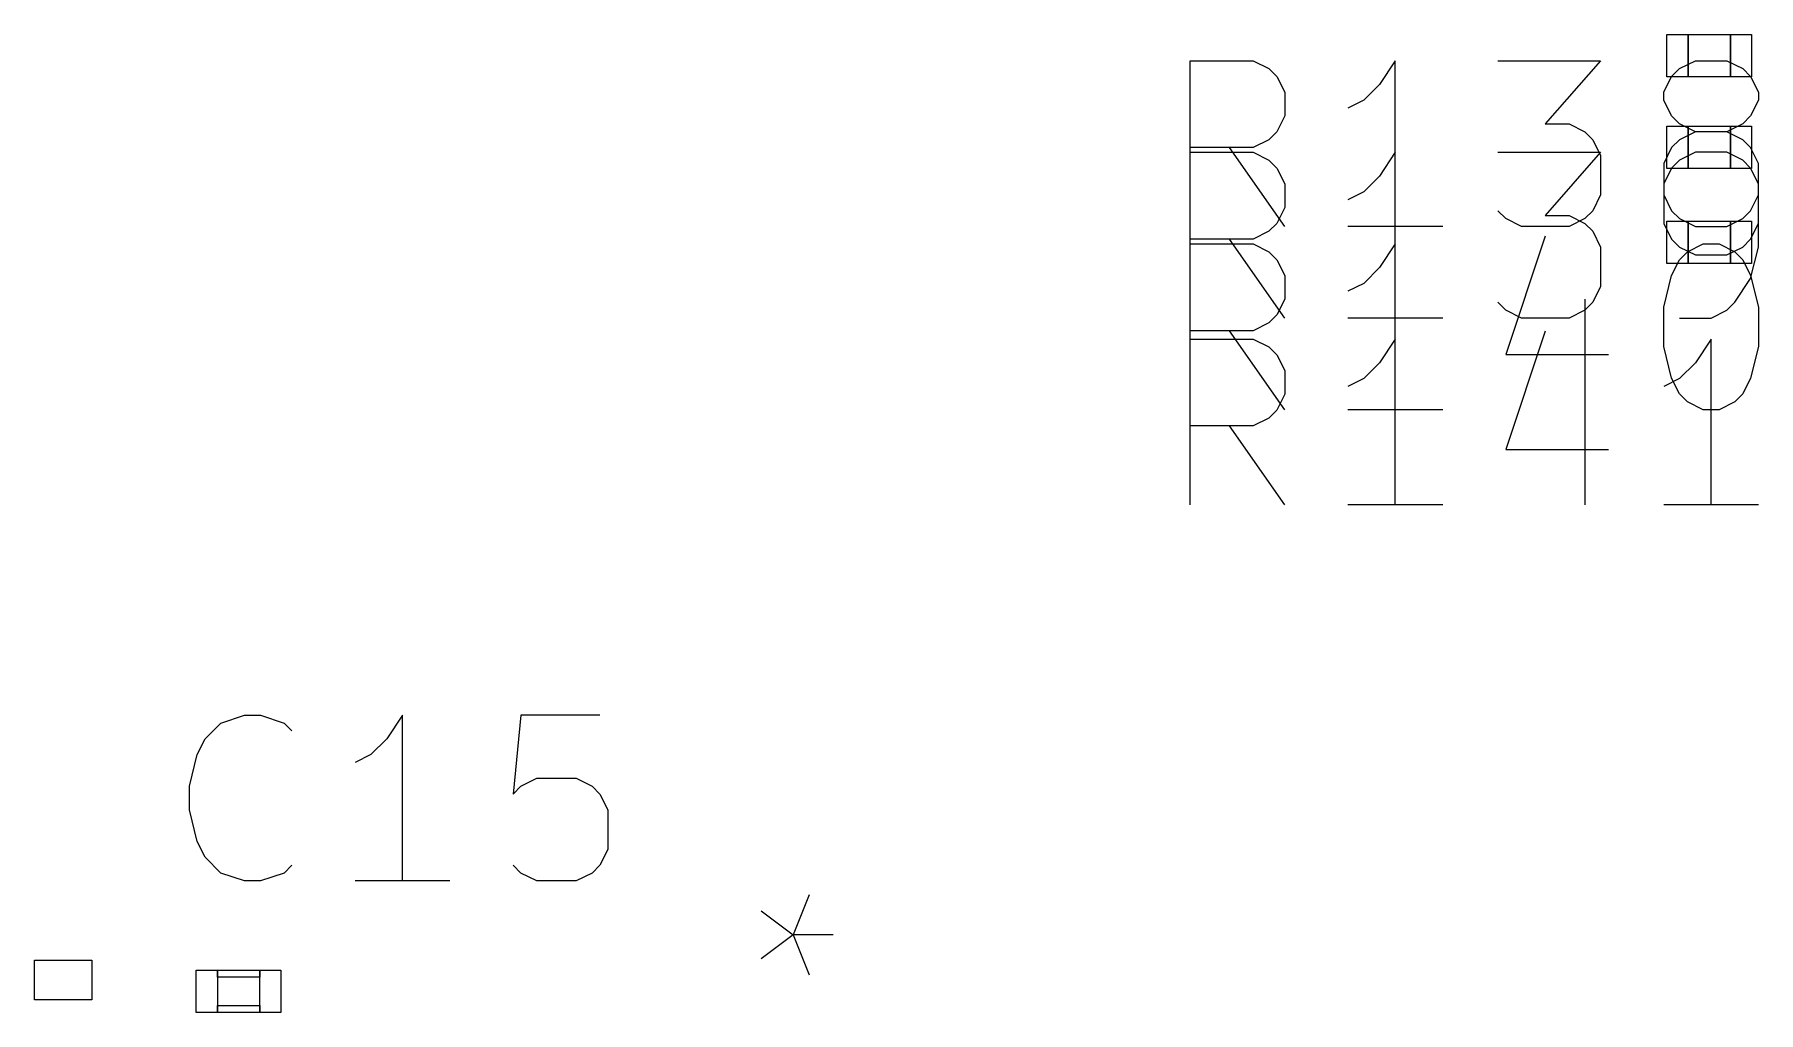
# Model space of a CAD drawing. Header units: millimetres. Extents: x -1 to 260, y -75 to 300.
# Drawn here: x 57.15 to 69.38, y 163.7 to 170.64 of the extents above; entities that cross this region are included whole.
import ezdxf

# ---------------------------------------------------------------- set-up
doc = ezdxf.new("R2010")
doc.units = ezdxf.units.MM
doc.layers.add('F.Fab', color=9, linetype='CONTINUOUS', true_color=0xafafaf)
doc.layers.add('F.Silkscreen', color=41, linetype='CONTINUOUS', true_color=0xf2eda1)

msp = doc.modelspace()

# ---------------------------------------------------------------- linework, layer by layer
at = {"layer": 'F.Fab', "linetype": 'CONTINUOUS'}
for p, q in [((68.73, 170.345), (68.73, 170.645)), ((68.73, 170.645), (68.88, 170.645)), ((68.88, 170.645), (68.88, 170.345)), ((69.18, 170.345), (69.18, 170.645)), ((69.18, 170.645), (69.33, 170.645)), ((69.33, 170.645), (69.33, 170.345)), ((68.88, 170.345), (68.73, 170.345)), ((69.33, 170.345), (69.18, 170.345)), ((68.73, 169.695), (68.73, 169.995)), ((68.73, 169.995), (68.88, 169.995)), ((68.88, 169.995), (68.88, 169.695)), ((69.18, 169.695), (69.18, 169.995)), ((69.18, 169.995), (69.33, 169.995)), ((69.33, 169.995), (69.33, 169.695)), ((68.88, 169.695), (68.73, 169.695)), ((69.33, 169.695), (69.18, 169.695)), ((68.73, 169.02), (68.73, 169.32)), ((68.73, 169.32), (68.88, 169.32)), ((68.88, 169.32), (68.88, 169.02)), ((69.18, 169.02), (69.18, 169.32)), ((69.18, 169.32), (69.33, 169.32)), ((69.33, 169.32), (69.33, 169.02)), ((68.88, 169.02), (68.73, 169.02)), ((69.33, 169.02), (69.18, 169.02)), ((58.295, 163.705), (58.295, 164.005)), ((58.295, 164.005), (58.445, 164.005)), ((58.445, 164.005), (58.445, 163.705)), ((58.445, 163.955), (58.445, 164.005)), ((58.445, 164.005), (58.745, 164.005)), ((58.745, 163.955), (58.445, 163.955)), ((58.745, 164.005), (58.745, 163.955)), ((58.745, 163.705), (58.745, 164.005)), ((58.745, 164.005), (58.895, 164.005)), ((58.895, 164.005), (58.895, 163.705)), ((58.445, 163.705), (58.295, 163.705)), ((58.445, 163.705), (58.445, 163.755)), ((58.445, 163.755), (58.745, 163.755)), ((58.745, 163.705), (58.445, 163.705)), ((58.745, 163.755), (58.745, 163.705)), ((58.895, 163.705), (58.745, 163.705))]:
    msp.add_line(p, q, dxfattribs=at)
at = {"layer": 'F.Silkscreen', "linetype": 'CONTINUOUS'}
for p, q in [((68.88, 170.345), (68.88, 170.645)), ((68.88, 170.645), (69.18, 170.645)), ((69.18, 170.645), (69.18, 170.345)), ((65.345594, 169.282307), (65.345594, 170.458835)), ((65.345594, 170.458835), (65.793795, 170.458835)), ((65.793795, 170.458835), (65.905846, 170.40281)), ((65.905846, 170.40281), (65.961871, 170.346785)), ((66.802248, 170.458835), (66.690198, 170.29076)), ((66.802248, 169.282307), (66.802248, 170.458835)), ((67.530575, 170.458835), (68.258902, 170.458835)), ((68.258902, 170.458835), (67.866726, 170.010634)), ((68.763128, 170.346785), (68.819153, 170.40281)), ((68.819153, 170.40281), (68.931204, 170.458835)), ((68.931204, 170.458835), (69.155304, 170.458835)), ((69.155304, 170.458835), (69.267355, 170.40281)), ((69.267355, 170.40281), (69.32338, 170.346785)), ((65.961871, 170.346785), (66.017896, 170.234735)), ((66.690198, 170.29076), (66.578147, 170.17871)), ((68.707103, 170.234735), (68.763128, 170.346785)), ((69.18, 170.345), (68.88, 170.345)), ((69.32338, 170.346785), (69.379405, 170.234735)), ((66.017896, 170.234735), (66.017896, 170.066659)), ((66.578147, 170.17871), (66.466097, 170.122685)), ((68.707103, 170.17871), (68.707103, 170.234735)), ((68.763128, 170.066659), (68.707103, 170.17871)), ((69.379405, 170.17871), (69.32338, 170.066659)), ((69.379405, 170.234735), (69.379405, 170.17871)), ((66.017896, 170.066659), (65.961871, 169.954609)), ((68.819153, 170.010634), (68.763128, 170.066659)), ((69.32338, 170.066659), (69.267355, 170.010634)), ((65.961871, 169.954609), (65.905846, 169.898584)), ((67.866726, 170.010634), (68.034801, 170.010634)), ((68.034801, 170.010634), (68.146852, 169.954609)), ((68.146852, 169.954609), (68.202877, 169.898584)), ((68.931204, 169.954609), (68.819153, 170.010634)), ((68.931204, 169.954609), (68.819153, 169.898584)), ((68.88, 169.695), (68.88, 169.995)), ((68.88, 169.995), (69.18, 169.995)), ((69.155304, 169.954609), (68.931204, 169.954609)), ((69.267355, 170.010634), (69.155304, 169.954609)), ((69.267355, 169.898584), (69.155304, 169.954609)), ((69.18, 169.995), (69.18, 169.695)), ((65.793795, 169.842559), (65.345594, 169.842559)), ((65.345594, 168.632307), (65.345594, 169.808835)), ((65.345594, 169.808835), (65.793795, 169.808835)), ((66.017896, 169.282307), (65.62572, 169.842559)), ((65.905846, 169.898584), (65.793795, 169.842559)), ((65.793795, 169.808835), (65.905846, 169.75281)), ((66.802248, 169.808835), (66.690198, 169.64076)), ((66.802248, 168.632307), (66.802248, 169.808835)), ((67.530575, 169.808835), (68.258902, 169.808835)), ((68.258902, 169.808835), (67.866726, 169.360634)), ((68.202877, 169.898584), (68.258902, 169.786534)), ((68.763128, 169.842559), (68.707103, 169.730509)), ((68.819153, 169.898584), (68.763128, 169.842559)), ((68.931204, 169.808835), (68.819153, 169.75281)), ((69.155304, 169.808835), (68.931204, 169.808835)), ((69.267355, 169.75281), (69.155304, 169.808835)), ((69.32338, 169.842559), (69.267355, 169.898584)), ((69.379405, 169.730509), (69.32338, 169.842559)), ((65.905846, 169.75281), (65.961871, 169.696785)), ((65.961871, 169.696785), (66.017896, 169.584735)), ((68.258902, 169.786534), (68.258902, 169.506408)), ((68.707103, 169.730509), (68.707103, 169.506408)), ((68.763128, 169.696785), (68.707103, 169.584735)), ((68.819153, 169.75281), (68.763128, 169.696785)), ((69.18, 169.695), (68.88, 169.695)), ((69.32338, 169.696785), (69.267355, 169.75281)), ((69.379405, 169.584735), (69.32338, 169.696785)), ((69.379405, 169.506408), (69.379405, 169.730509)), ((66.017896, 169.584735), (66.017896, 169.416659)), ((66.690198, 169.64076), (66.578147, 169.52871)), ((68.707103, 169.584735), (68.707103, 169.304609)), ((69.379405, 169.136534), (69.379405, 169.584735)), ((66.578147, 169.52871), (66.466097, 169.472685)), ((68.258902, 169.506408), (68.202877, 169.394358)), ((68.707103, 169.506408), (68.763128, 169.394358)), ((69.32338, 169.394358), (69.379405, 169.506408)), ((65.961871, 169.304609), (65.905846, 169.248584)), ((66.017896, 169.416659), (65.961871, 169.304609)), ((67.5866, 169.338333), (67.530575, 169.394358)), ((67.69865, 169.282307), (67.5866, 169.338333)), ((67.866726, 169.360634), (68.034801, 169.360634)), ((68.034801, 169.360634), (68.146852, 169.304609)), ((68.146852, 169.338333), (68.034801, 169.282307)), ((68.202877, 169.394358), (68.146852, 169.338333)), ((68.146852, 169.304609), (68.202877, 169.248584)), ((68.707103, 169.304609), (68.763128, 169.192559)), ((68.763128, 169.394358), (68.819153, 169.338333)), ((68.819153, 169.338333), (68.931204, 169.282307)), ((68.88, 169.02), (68.88, 169.32)), ((68.88, 169.32), (69.18, 169.32)), ((69.155304, 169.282307), (69.267355, 169.338333)), ((69.18, 169.32), (69.18, 169.02)), ((69.267355, 169.338333), (69.32338, 169.394358)), ((69.32338, 169.192559), (69.379405, 169.304609)), ((65.793795, 169.192559), (65.345594, 169.192559)), ((66.017896, 168.632307), (65.62572, 169.192559)), ((65.905846, 169.248584), (65.793795, 169.192559)), ((67.138399, 169.282307), (66.466097, 169.282307)), ((67.866726, 169.214861), (67.5866, 168.374483)), ((68.034801, 169.282307), (67.69865, 169.282307)), ((68.202877, 169.248584), (68.258902, 169.136534)), ((68.763128, 169.192559), (68.819153, 169.136534)), ((68.931204, 169.282307), (69.155304, 169.282307)), ((69.267355, 169.136534), (69.32338, 169.192559)), ((65.345594, 167.982307), (65.345594, 169.158835)), ((65.345594, 169.158835), (65.793795, 169.158835)), ((65.793795, 169.158835), (65.905846, 169.10281)), ((65.905846, 169.10281), (65.961871, 169.046785)), ((66.802248, 169.158835), (66.690198, 168.99076)), ((66.802248, 167.982307), (66.802248, 169.158835)), ((68.258902, 169.136534), (68.258902, 168.856408)), ((68.819153, 169.136534), (68.931204, 169.080509)), ((68.819153, 169.046785), (68.875179, 169.10281)), ((68.875179, 169.10281), (68.987229, 169.158835)), ((68.931204, 169.080509), (69.155304, 169.080509)), ((68.987229, 169.158835), (69.099279, 169.158835)), ((69.099279, 169.158835), (69.211329, 169.10281)), ((69.155304, 169.080509), (69.267355, 169.136534)), ((69.211329, 169.10281), (69.267355, 169.046785)), ((69.32338, 168.912433), (69.379405, 169.136534)), ((65.961871, 169.046785), (66.017896, 168.934735)), ((66.017896, 168.934735), (66.017896, 168.766659)), ((66.690198, 168.99076), (66.578147, 168.87871)), ((68.707103, 168.710634), (68.763128, 168.934735)), ((68.763128, 168.934735), (68.819153, 169.046785)), ((69.18, 169.02), (68.88, 169.02)), ((69.267355, 169.046785), (69.32338, 168.934735)), ((69.32338, 168.934735), (69.379405, 168.710634)), ((66.578147, 168.87871), (66.466097, 168.822685)), ((68.258902, 168.856408), (68.202877, 168.744358)), ((69.211329, 168.744358), (69.32338, 168.912433)), ((66.017896, 168.766659), (65.961871, 168.654609)), ((67.5866, 168.688333), (67.530575, 168.744358)), ((67.69865, 168.632307), (67.5866, 168.688333)), ((68.146852, 168.688333), (68.034801, 168.632307)), ((68.146852, 168.766659), (68.146852, 167.982307)), ((68.202877, 168.744358), (68.146852, 168.688333)), ((68.707103, 168.430509), (68.707103, 168.710634)), ((69.043254, 168.632307), (69.155304, 168.688333)), ((69.155304, 168.688333), (69.211329, 168.744358)), ((69.379405, 168.710634), (69.379405, 168.430509)), ((65.905846, 168.598584), (65.793795, 168.542559)), ((65.961871, 168.654609), (65.905846, 168.598584)), ((67.138399, 168.632307), (66.466097, 168.632307)), ((68.034801, 168.632307), (67.69865, 168.632307)), ((68.819153, 168.632307), (69.043254, 168.632307)), ((65.793795, 168.542559), (65.345594, 168.542559)), ((65.345594, 167.307307), (65.345594, 168.483835)), ((65.345594, 168.483835), (65.793795, 168.483835)), ((66.017896, 167.982307), (65.62572, 168.542559)), ((65.793795, 168.483835), (65.905846, 168.42781)), ((66.802248, 168.483835), (66.690198, 168.31576)), ((66.802248, 167.307307), (66.802248, 168.483835)), ((67.866726, 168.539861), (67.5866, 167.699483)), ((69.043254, 168.483835), (68.931204, 168.31576)), ((69.043254, 167.307307), (69.043254, 168.483835)), ((65.905846, 168.42781), (65.961871, 168.371785)), ((65.961871, 168.371785), (66.017896, 168.259735)), ((67.5866, 168.374483), (68.314927, 168.374483)), ((68.763128, 168.206408), (68.707103, 168.430509)), ((69.379405, 168.430509), (69.32338, 168.206408)), ((66.017896, 168.259735), (66.017896, 168.091659)), ((66.578147, 168.20371), (66.466097, 168.147685)), ((66.690198, 168.31576), (66.578147, 168.20371)), ((68.819153, 168.20371), (68.707103, 168.147685)), ((68.819153, 168.094358), (68.763128, 168.206408)), ((68.931204, 168.31576), (68.819153, 168.20371)), ((69.32338, 168.206408), (69.267355, 168.094358)), ((66.017896, 168.091659), (65.961871, 167.979609)), ((68.146852, 168.091659), (68.146852, 167.307307)), ((68.875179, 168.038333), (68.819153, 168.094358)), ((69.267355, 168.094358), (69.211329, 168.038333)), ((65.961871, 167.979609), (65.905846, 167.923584)), ((67.138399, 167.982307), (66.466097, 167.982307)), ((68.987229, 167.982307), (68.875179, 168.038333)), ((69.099279, 167.982307), (68.987229, 167.982307)), ((69.211329, 168.038333), (69.099279, 167.982307)), ((65.793795, 167.867559), (65.345594, 167.867559)), ((66.017896, 167.307307), (65.62572, 167.867559)), ((65.905846, 167.923584), (65.793795, 167.867559)), ((67.5866, 167.699483), (68.314927, 167.699483)), ((67.138399, 167.307307), (66.466097, 167.307307)), ((69.379405, 167.307307), (68.707103, 167.307307)), ((58.357644, 165.647297), (58.469695, 165.759347)), ((58.469695, 165.759347), (58.63777, 165.815372)), ((58.63777, 165.815372), (58.74982, 165.815372)), ((58.74982, 165.815372), (58.917896, 165.759347)), ((58.917896, 165.759347), (58.973921, 165.703322)), ((59.758273, 165.815372), (59.646223, 165.647297)), ((59.758273, 164.638844), (59.758273, 165.815372)), ((60.59865, 165.815372), (60.542625, 165.255121)), ((61.158902, 165.815372), (60.59865, 165.815372)), ((58.301619, 165.535247), (58.357644, 165.647297)), ((59.646223, 165.647297), (59.534172, 165.535247)), ((58.245594, 165.311146), (58.301619, 165.535247)), ((59.534172, 165.535247), (59.422122, 165.479222)), ((58.245594, 165.143071), (58.245594, 165.311146)), ((60.542625, 165.255121), (60.59865, 165.311146)), ((60.59865, 165.311146), (60.710701, 165.367171)), ((60.710701, 165.367171), (60.990826, 165.367171)), ((60.990826, 165.367171), (61.102877, 165.311146)), ((61.102877, 165.311146), (61.158902, 165.255121)), ((58.301619, 164.91897), (58.245594, 165.143071)), ((61.158902, 165.255121), (61.214927, 165.143071)), ((61.214927, 165.143071), (61.214927, 164.862945)), ((58.357644, 164.80692), (58.301619, 164.91897)), ((58.469695, 164.69487), (58.357644, 164.80692)), ((61.214927, 164.862945), (61.158902, 164.750895)), ((58.63777, 164.638844), (58.469695, 164.69487)), ((58.917896, 164.69487), (58.74982, 164.638844)), ((58.973921, 164.750895), (58.917896, 164.69487)), ((60.59865, 164.69487), (60.542625, 164.750895)), ((60.710701, 164.638844), (60.59865, 164.69487)), ((61.102877, 164.69487), (60.990826, 164.638844)), ((61.158902, 164.750895), (61.102877, 164.69487)), ((58.74982, 164.638844), (58.63777, 164.638844)), ((60.094424, 164.638844), (59.422122, 164.638844)), ((60.990826, 164.638844), (60.710701, 164.638844)), ((62.643518, 164.541126), (62.529823, 164.256888)), ((62.302432, 164.42743), (62.529823, 164.256888)), ((62.529823, 164.256888), (62.302432, 164.086345)), ((62.814061, 164.256888), (62.529823, 164.256888)), ((62.529823, 164.256888), (62.643518, 163.972649)), ((57.1468, 163.7961), (57.1468, 164.0755)), ((57.1468, 164.0755), (57.5532, 164.0755)), ((57.5532, 164.0755), (57.5532, 163.7961)), ((57.5532, 163.7961), (57.1468, 163.7961))]:
    msp.add_line(p, q, dxfattribs=at)

doc.saveas('drawing.dxf')
